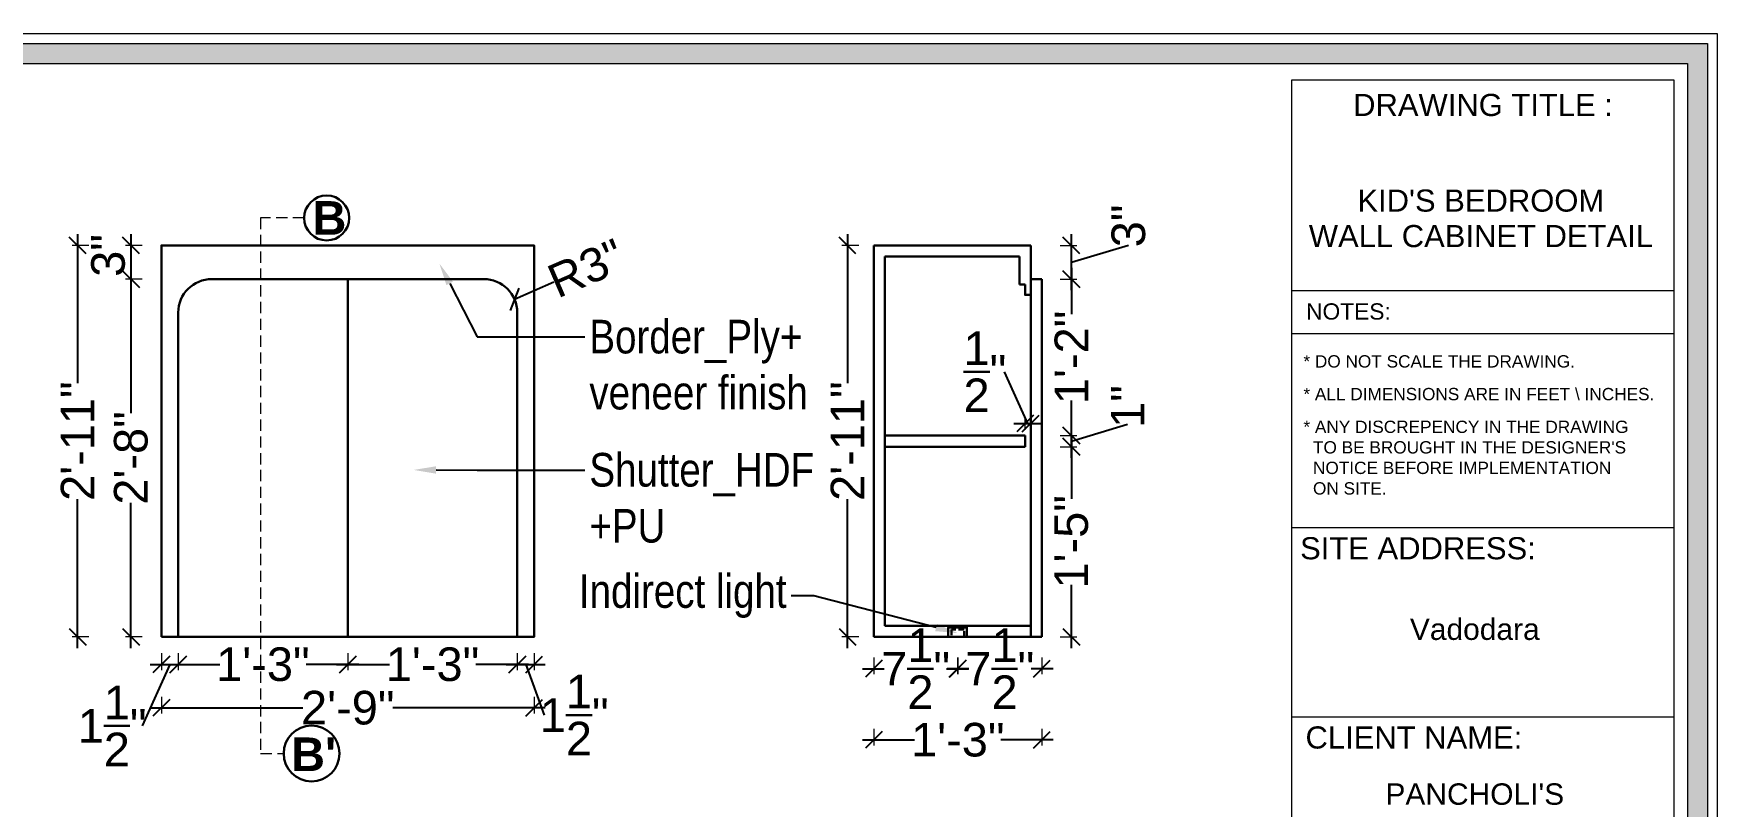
# Model space of a CAD drawing. Header units: millimetres. Extents: x 56222 to 3066687, y -650199 to -121287.
# Drawn here: x 135484.5 to 135634.7, y -182827.6 to -182758.6 of the extents above; entities that cross this region are included whole.
import ezdxf
from ezdxf import colors
from ezdxf.entities.mleader import LeaderData, LeaderLine
from ezdxf.enums import TextEntityAlignment as Align
from ezdxf.math import Vec2, Vec3

# ---------------------------------------------------------------- set-up
doc = ezdxf.new("R2010")
doc.units = ezdxf.units.MM
doc.header["$MEASUREMENT"] = 0
doc.header["$PDMODE"] = 35
doc.linetypes.add('00 . GROUND FLOOR$0$DASHED', pattern=[0.75, 0.5, -0.25])
doc.linetypes.add('DASHEDX2', pattern=[1.5, 1, -0.5])
doc.layers.get('Defpoints').update_dxf_attribs({"color": 220})
for name, color, linetype, lineweight in [('Dimension', 10, 'DASHEDX2', 20), ('FURNITURE', 32, 'Continuous', 9), ('FURNITURE-1', 252, 'Continuous', 13), ('GROUND FLOOR', 7, 'Continuous', 9), ('NAME PLATE', 7, 'Continuous', 25), ('Text', 7, 'Continuous', 15), ('wall', 7, 'Continuous', 30)]:
    doc.layers.add(name, color=color, linetype=linetype, lineweight=lineweight)
doc.styles.add('Arial', font='arial.ttf')
doc.styles.get("Standard").update_dxf_attribs({"font": 'arial.ttf', "height": 6})
doc.styles.add('style4', font='ARIALN.TTF')
doc.dimstyles.new('Archana', dxfattribs={"dimtxt": 3, "dimasz": 1.5, "dimexe": 0.5, "dimexo": 0.5, "dimgap": 0, "dimtad": 0, "dimzin": 0, "dimdsep": 46, "dimlunit": 4, "dimtxsty": 'Arial', "dimblk": 'OBLIQUE', "dimcen": 0, "dimdle": 1, "dimclrd": 1, "dimclre": 1, "dimclrt": 5, "dimadec": 0, "dimazin": 0, "dimtfac": 1, "dimtofl": 0, "dimtmove": 1, "dimatfit": 3, "dimfxl": 1, "dimfxlon": 1, "dimtolj": 1, "dimtzin": 0, "dimlwd": 25, "dimlwe": -1, "dimarcsym": 0})

# ---------------------------------------------------------------- blocks, each defined once
blk = doc.blocks.new('_Oblique')
at = {"layer": 'wall', "color": 0, "lineweight": -2}
blk.add_line((-0.5, -0.5), (0.5, 0.5), dxfattribs=at)
blk = doc.blocks.new('*D490')
at = {"layer": 'Defpoints', "color": 0, "lineweight": 30, "transparency": 16777216}
for p in [(135495.9, -182812.47), (135497.4, -182812.47), (135497.4, -182814.93)]:
    blk.add_point(p, dxfattribs=at)
at = {"layer": 'FURNITURE', "color": 1, "transparency": 16777216}
for p, q in [((135495.9, -182813.93), (135495.9, -182815.43)), ((135497.4, -182813.93), (135497.4, -182815.43))]:
    blk.add_line(p, q, dxfattribs=at)
at = {"layer": 'FURNITURE', "color": 1, "lineweight": 25, "transparency": 16777216}
for p, q in [((135496.65, -182814.93), (135494.19, -182820.42)), ((135494.9, -182814.93), (135498.4, -182814.93))]:
    blk.add_line(p, q, dxfattribs=at)
at = {"layer": 'FURNITURE', "color": 1, "lineweight": 25, "transparency": 16777216, "xscale": 1.5, "yscale": 1.5, "zscale": 1.5, "rotation": 180}
blk.add_blockref('_Oblique', (135495.9, -182814.93), dxfattribs=at)
at = {"layer": 'FURNITURE', "color": 1, "lineweight": 25, "transparency": 16777216, "xscale": 1.5, "yscale": 1.5, "zscale": 1.5}
blk.add_blockref('_Oblique', (135497.4, -182814.93), dxfattribs=at)
at = {"layer": 'FURNITURE', "color": 5, "lineweight": 30, "transparency": 16777216, "insert": (135491.51, -182820.42), "char_height": 3, "attachment_point": 5, "style": 'Arial'}
blk.add_mtext('\\A1;1{\\H1x;\\S1/2;}"', dxfattribs=at)
blk = doc.blocks.new('*D491')
at = {"layer": 'Defpoints', "color": 0, "lineweight": 30, "transparency": 16777216}
for p in [(135497.4, -182812.47), (135512.53, -182812.47), (135512.53, -182814.93)]:
    blk.add_point(p, dxfattribs=at)
at = {"layer": 'FURNITURE', "color": 1, "transparency": 16777216}
for p, q in [((135497.4, -182813.93), (135497.4, -182815.43)), ((135512.53, -182813.93), (135512.53, -182815.43))]:
    blk.add_line(p, q, dxfattribs=at)
at = {"layer": 'FURNITURE', "color": 1, "lineweight": 25, "transparency": 16777216}
for p, q in [((135496.4, -182814.93), (135501.12, -182814.93)), ((135513.53, -182814.93), (135508.81, -182814.93))]:
    blk.add_line(p, q, dxfattribs=at)
at = {"layer": 'FURNITURE', "color": 1, "lineweight": 25, "transparency": 16777216, "xscale": 1.5, "yscale": 1.5, "zscale": 1.5, "rotation": 180}
blk.add_blockref('_Oblique', (135497.4, -182814.93), dxfattribs=at)
at = {"layer": 'FURNITURE', "color": 1, "lineweight": 25, "transparency": 16777216, "xscale": 1.5, "yscale": 1.5, "zscale": 1.5}
blk.add_blockref('_Oblique', (135512.53, -182814.93), dxfattribs=at)
at = {"layer": 'FURNITURE', "color": 5, "lineweight": 30, "transparency": 16777216, "insert": (135504.96, -182814.93), "char_height": 3, "attachment_point": 5, "style": 'Arial'}
blk.add_mtext('\\A1;1\'-3"', dxfattribs=at)
blk = doc.blocks.new('*D492')
at = {"layer": 'Defpoints', "color": 0, "lineweight": 30, "transparency": 16777216}
for p in [(135512.53, -182812.47), (135527.65, -182812.47), (135527.65, -182814.93)]:
    blk.add_point(p, dxfattribs=at)
at = {"layer": 'FURNITURE', "color": 1, "transparency": 16777216}
for p, q in [((135512.53, -182813.93), (135512.53, -182815.43)), ((135527.65, -182813.93), (135527.65, -182815.43))]:
    blk.add_line(p, q, dxfattribs=at)
at = {"layer": 'FURNITURE', "color": 1, "lineweight": 25, "transparency": 16777216}
for p, q in [((135511.53, -182814.93), (135516.24, -182814.93)), ((135528.65, -182814.93), (135523.94, -182814.93))]:
    blk.add_line(p, q, dxfattribs=at)
at = {"layer": 'FURNITURE', "color": 1, "lineweight": 25, "transparency": 16777216, "xscale": 1.5, "yscale": 1.5, "zscale": 1.5, "rotation": 180}
blk.add_blockref('_Oblique', (135512.53, -182814.93), dxfattribs=at)
at = {"layer": 'FURNITURE', "color": 1, "lineweight": 25, "transparency": 16777216, "xscale": 1.5, "yscale": 1.5, "zscale": 1.5}
blk.add_blockref('_Oblique', (135527.65, -182814.93), dxfattribs=at)
at = {"layer": 'FURNITURE', "color": 5, "lineweight": 30, "transparency": 16777216, "insert": (135520.09, -182814.93), "char_height": 3, "attachment_point": 5, "style": 'Arial'}
blk.add_mtext('\\A1;1\'-3"', dxfattribs=at)
blk = doc.blocks.new('*D493')
at = {"layer": 'Defpoints', "color": 0, "lineweight": 30, "transparency": 16777216}
for p in [(135527.65, -182812.47), (135529.15, -182812.47), (135529.15, -182814.93)]:
    blk.add_point(p, dxfattribs=at)
at = {"layer": 'FURNITURE', "color": 1, "transparency": 16777216}
for p, q in [((135527.65, -182813.93), (135527.65, -182815.43)), ((135529.15, -182813.93), (135529.15, -182815.43))]:
    blk.add_line(p, q, dxfattribs=at)
at = {"layer": 'FURNITURE', "color": 1, "lineweight": 25, "transparency": 16777216}
for p, q in [((135526.65, -182814.93), (135530.15, -182814.93)), ((135528.4, -182814.93), (135530.06, -182819.45))]:
    blk.add_line(p, q, dxfattribs=at)
at = {"layer": 'FURNITURE', "color": 1, "lineweight": 25, "transparency": 16777216, "xscale": 1.5, "yscale": 1.5, "zscale": 1.5, "rotation": 180}
blk.add_blockref('_Oblique', (135527.65, -182814.93), dxfattribs=at)
at = {"layer": 'FURNITURE', "color": 1, "lineweight": 25, "transparency": 16777216, "xscale": 1.5, "yscale": 1.5, "zscale": 1.5}
blk.add_blockref('_Oblique', (135529.15, -182814.93), dxfattribs=at)
at = {"layer": 'FURNITURE', "color": 5, "lineweight": 30, "transparency": 16777216, "insert": (135532.73, -182819.45), "char_height": 3, "attachment_point": 5, "style": 'Arial'}
blk.add_mtext('\\A1;1{\\H1x;\\S1/2;}"', dxfattribs=at)
blk = doc.blocks.new('*D494')
at = {"layer": 'Defpoints', "color": 0, "lineweight": 30, "transparency": 16777216}
for p in [(135495.9, -182812.47), (135529.15, -182812.47), (135529.15, -182818.81)]:
    blk.add_point(p, dxfattribs=at)
at = {"layer": 'FURNITURE', "color": 1, "transparency": 16777216}
for p, q in [((135495.9, -182817.81), (135495.9, -182819.31)), ((135529.15, -182817.81), (135529.15, -182819.31))]:
    blk.add_line(p, q, dxfattribs=at)
at = {"layer": 'FURNITURE', "color": 1, "lineweight": 25, "transparency": 16777216}
for p, q in [((135494.9, -182818.81), (135508.51, -182818.81)), ((135530.15, -182818.81), (135516.54, -182818.81))]:
    blk.add_line(p, q, dxfattribs=at)
at = {"layer": 'FURNITURE', "color": 1, "lineweight": 25, "transparency": 16777216, "xscale": 1.5, "yscale": 1.5, "zscale": 1.5, "rotation": 180}
blk.add_blockref('_Oblique', (135495.9, -182818.81), dxfattribs=at)
at = {"layer": 'FURNITURE', "color": 1, "lineweight": 25, "transparency": 16777216, "xscale": 1.5, "yscale": 1.5, "zscale": 1.5}
blk.add_blockref('_Oblique', (135529.15, -182818.81), dxfattribs=at)
at = {"layer": 'FURNITURE', "color": 5, "lineweight": 30, "transparency": 16777216, "insert": (135512.53, -182818.81), "char_height": 3, "attachment_point": 5, "style": 'Arial'}
blk.add_mtext('\\A1;2\'-9"', dxfattribs=at)
blk = doc.blocks.new('*D495')
at = {"layer": 'Defpoints', "color": 0, "lineweight": 30, "transparency": 16777216}
for p in [(135495.9, -182777.52), (135493.19, -182780.52), (135506.15, -182780.52)]:
    blk.add_point(p, dxfattribs=at)
at = {"layer": 'FURNITURE', "color": 1, "lineweight": 25, "transparency": 16777216}
blk.add_line((135493.19, -182776.52), (135493.19, -182781.52), dxfattribs=at)
at = {"layer": 'FURNITURE', "color": 1, "transparency": 16777216}
for p, q in [((135494.19, -182777.52), (135492.69, -182777.52)), ((135494.19, -182780.52), (135492.69, -182780.52))]:
    blk.add_line(p, q, dxfattribs=at)
at = {"layer": 'FURNITURE', "color": 1, "lineweight": 25, "transparency": 16777216, "xscale": 1.5, "yscale": 1.5, "zscale": 1.5}
for p, rotation in [((135493.19, -182777.52), 90), ((135493.19, -182780.52), 270)]:
    blk.add_blockref('_Oblique', p, dxfattribs=dict(at, rotation=rotation))
at = {"layer": 'FURNITURE', "color": 5, "lineweight": 30, "transparency": 16777216, "insert": (135491.16, -182778.41), "char_height": 3, "attachment_point": 5, "rotation": 90, "style": 'Arial'}
blk.add_mtext('\\A1;3"', dxfattribs=at)
blk = doc.blocks.new('*D496')
at = {"layer": 'Defpoints', "color": 0, "lineweight": 30, "transparency": 16777216}
for p in [(135500.4, -182780.52), (135493.19, -182812.47), (135500.4, -182812.47)]:
    blk.add_point(p, dxfattribs=at)
at = {"layer": 'FURNITURE', "color": 1, "lineweight": 25, "transparency": 16777216}
for p, q in [((135493.19, -182779.52), (135493.19, -182792.48)), ((135493.19, -182813.47), (135493.19, -182800.51))]:
    blk.add_line(p, q, dxfattribs=at)
at = {"layer": 'FURNITURE', "color": 1, "transparency": 16777216}
for p, q in [((135494.19, -182780.52), (135492.69, -182780.52)), ((135494.19, -182812.47), (135492.69, -182812.47))]:
    blk.add_line(p, q, dxfattribs=at)
at = {"layer": 'FURNITURE', "color": 1, "lineweight": 25, "transparency": 16777216, "xscale": 1.5, "yscale": 1.5, "zscale": 1.5}
for p, rotation in [((135493.19, -182780.52), 90), ((135493.19, -182812.47), 270)]:
    blk.add_blockref('_Oblique', p, dxfattribs=dict(at, rotation=rotation))
at = {"layer": 'FURNITURE', "color": 5, "lineweight": 30, "transparency": 16777216, "insert": (135493.19, -182796.49), "char_height": 3, "attachment_point": 5, "rotation": 90, "style": 'Arial'}
blk.add_mtext('\\A1;2\'-8"', dxfattribs=at)
blk = doc.blocks.new('*D497')
at = {"layer": 'Defpoints', "color": 0, "lineweight": 30, "transparency": 16777216}
for p in [(135527.4, -182782.33), (135524.65, -182783.52)]:
    blk.add_point(p, dxfattribs=at)
at = {"layer": 'FURNITURE', "color": 1, "lineweight": 25, "transparency": 16777216}
blk.add_line((135530.9, -182780.81), (135527.4, -182782.33), dxfattribs=at)
at = {"layer": 'FURNITURE', "color": 1, "lineweight": 25, "transparency": 16777216, "xscale": 1.5, "yscale": 1.5, "zscale": 1.5, "rotation": 203.4201992713956}
blk.add_blockref('_Oblique', (135527.4, -182782.33), dxfattribs=at)
at = {"layer": 'FURNITURE', "color": 5, "lineweight": 30, "transparency": 16777216, "insert": (135533.8, -182779.56), "char_height": 3, "attachment_point": 5, "rotation": 23.4202, "style": 'Arial'}
blk.add_mtext('\\A1;R3"', dxfattribs=at)
blk = doc.blocks.new('*D498')
at = {"layer": 'Defpoints', "color": 0, "lineweight": 30, "transparency": 16777216}
for p in [(135572.45, -182795.49), (135572.45, -182812.47), (135577.08, -182812.47)]:
    blk.add_point(p, dxfattribs=at)
at = {"layer": 'FURNITURE', "color": 1, "lineweight": 25, "transparency": 16777216}
for p, q in [((135577.08, -182794.49), (135577.08, -182800.13)), ((135577.08, -182813.47), (135577.08, -182807.83))]:
    blk.add_line(p, q, dxfattribs=at)
at = {"layer": 'FURNITURE', "color": 1, "transparency": 16777216}
for p, q in [((135576.08, -182795.49), (135577.58, -182795.49)), ((135576.08, -182812.47), (135577.58, -182812.47))]:
    blk.add_line(p, q, dxfattribs=at)
at = {"layer": 'FURNITURE', "color": 1, "lineweight": 25, "transparency": 16777216, "xscale": 1.5, "yscale": 1.5, "zscale": 1.5}
for p, rotation in [((135577.08, -182795.49), 90), ((135577.08, -182812.47), 270)]:
    blk.add_blockref('_Oblique', p, dxfattribs=dict(at, rotation=rotation))
at = {"layer": 'FURNITURE', "color": 5, "lineweight": 30, "transparency": 16777216, "insert": (135577.08, -182803.98), "char_height": 3, "attachment_point": 5, "rotation": 90, "style": 'Arial'}
blk.add_mtext('\\A1;1\'-5"', dxfattribs=at)
blk = doc.blocks.new('*D499')
at = {"layer": 'Defpoints', "color": 0, "lineweight": 30, "transparency": 16777216}
for p in [(135571.84, -182794.49), (135577.08, -182794.49), (135571.84, -182795.49)]:
    blk.add_point(p, dxfattribs=at)
at = {"layer": 'FURNITURE', "color": 1, "lineweight": 25, "transparency": 16777216}
for p, q in [((135577.08, -182796.49), (135577.08, -182793.49)), ((135577.08, -182794.99), (135582.1, -182793.49))]:
    blk.add_line(p, q, dxfattribs=at)
at = {"layer": 'FURNITURE', "color": 1, "transparency": 16777216}
for p, q in [((135576.08, -182794.49), (135577.58, -182794.49)), ((135576.08, -182795.49), (135577.58, -182795.49))]:
    blk.add_line(p, q, dxfattribs=at)
at = {"layer": 'FURNITURE', "color": 1, "lineweight": 25, "transparency": 16777216, "xscale": 1.5, "yscale": 1.5, "zscale": 1.5}
for p, rotation in [((135577.08, -182794.49), 90), ((135577.08, -182795.49), 270)]:
    blk.add_blockref('_Oblique', p, dxfattribs=dict(at, rotation=rotation))
at = {"layer": 'FURNITURE', "color": 5, "lineweight": 30, "transparency": 16777216, "insert": (135582.1, -182791.9), "char_height": 3, "attachment_point": 5, "rotation": 90, "style": 'Arial'}
blk.add_mtext('\\A1;1"', dxfattribs=at)
blk = doc.blocks.new('*D500')
at = {"layer": 'Defpoints', "color": 0, "lineweight": 30, "transparency": 16777216}
for p in [(135573.45, -182780.52), (135577.08, -182780.52), (135571.84, -182794.49)]:
    blk.add_point(p, dxfattribs=at)
at = {"layer": 'FURNITURE', "color": 1, "lineweight": 25, "transparency": 16777216}
for p, q in [((135577.08, -182779.52), (135577.08, -182783.66)), ((135577.08, -182795.49), (135577.08, -182791.35))]:
    blk.add_line(p, q, dxfattribs=at)
at = {"layer": 'FURNITURE', "color": 1, "transparency": 16777216}
for p, q in [((135576.08, -182780.52), (135577.58, -182780.52)), ((135576.08, -182794.49), (135577.58, -182794.49))]:
    blk.add_line(p, q, dxfattribs=at)
at = {"layer": 'FURNITURE', "color": 1, "lineweight": 25, "transparency": 16777216, "xscale": 1.5, "yscale": 1.5, "zscale": 1.5}
for p, rotation in [((135577.08, -182780.52), 90), ((135577.08, -182794.49), 270)]:
    blk.add_blockref('_Oblique', p, dxfattribs=dict(at, rotation=rotation))
at = {"layer": 'FURNITURE', "color": 5, "lineweight": 30, "transparency": 16777216, "insert": (135577.08, -182787.51), "char_height": 3, "attachment_point": 5, "rotation": 90, "style": 'Arial'}
blk.add_mtext('\\A1;1\'-2"', dxfattribs=at)
blk = doc.blocks.new('*D501')
at = {"layer": 'Defpoints', "color": 0, "lineweight": 30, "transparency": 16777216}
for p in [(135573.45, -182777.52), (135577.08, -182777.52), (135573.45, -182780.52)]:
    blk.add_point(p, dxfattribs=at)
at = {"layer": 'FURNITURE', "color": 1, "lineweight": 25, "transparency": 16777216}
for p, q in [((135577.08, -182781.52), (135577.08, -182776.52)), ((135577.08, -182779.02), (135582.18, -182777.49))]:
    blk.add_line(p, q, dxfattribs=at)
at = {"layer": 'FURNITURE', "color": 1, "transparency": 16777216}
for p, q in [((135576.08, -182777.52), (135577.58, -182777.52)), ((135576.08, -182780.52), (135577.58, -182780.52))]:
    blk.add_line(p, q, dxfattribs=at)
at = {"layer": 'FURNITURE', "color": 1, "lineweight": 25, "transparency": 16777216, "xscale": 1.5, "yscale": 1.5, "zscale": 1.5}
for p, rotation in [((135577.08, -182777.52), 90), ((135577.08, -182780.52), 270)]:
    blk.add_blockref('_Oblique', p, dxfattribs=dict(at, rotation=rotation))
at = {"layer": 'FURNITURE', "color": 5, "lineweight": 30, "transparency": 16777216, "insert": (135582.18, -182775.77), "char_height": 3, "attachment_point": 5, "rotation": 90, "style": 'Arial'}
blk.add_mtext('\\A1;3"', dxfattribs=at)
blk = doc.blocks.new('*D502')
at = {"layer": 'Defpoints', "color": 0, "lineweight": 30, "transparency": 16777216}
for p in [(135559.45, -182777.52), (135557.11, -182812.47), (135559.45, -182812.47)]:
    blk.add_point(p, dxfattribs=at)
at = {"layer": 'FURNITURE', "color": 1, "lineweight": 25, "transparency": 16777216}
for p, q in [((135557.11, -182776.52), (135557.11, -182789.81)), ((135557.11, -182813.47), (135557.11, -182800.17))]:
    blk.add_line(p, q, dxfattribs=at)
at = {"layer": 'FURNITURE', "color": 1, "transparency": 16777216}
for p, q in [((135558.11, -182777.52), (135556.61, -182777.52)), ((135558.11, -182812.47), (135556.61, -182812.47))]:
    blk.add_line(p, q, dxfattribs=at)
at = {"layer": 'FURNITURE', "color": 1, "lineweight": 25, "transparency": 16777216, "xscale": 1.5, "yscale": 1.5, "zscale": 1.5}
for p, rotation in [((135557.11, -182777.52), 90), ((135557.11, -182812.47), 270)]:
    blk.add_blockref('_Oblique', p, dxfattribs=dict(at, rotation=rotation))
at = {"layer": 'FURNITURE', "color": 5, "lineweight": 30, "transparency": 16777216, "insert": (135557.11, -182794.99), "char_height": 3, "attachment_point": 5, "rotation": 90, "style": 'Arial'}
blk.add_mtext('\\A1;2\'-11"', dxfattribs=at)
blk = doc.blocks.new('*D503')
at = {"layer": 'Defpoints', "color": 0, "lineweight": 30, "transparency": 16777216}
for p in [(135559.45, -182812.16), (135574.45, -182812.16), (135574.45, -182821.67)]:
    blk.add_point(p, dxfattribs=at)
at = {"layer": 'FURNITURE', "color": 1, "transparency": 16777216}
for p, q in [((135559.45, -182820.67), (135559.45, -182822.17)), ((135574.45, -182820.67), (135574.45, -182822.17))]:
    blk.add_line(p, q, dxfattribs=at)
at = {"layer": 'FURNITURE', "color": 1, "lineweight": 25, "transparency": 16777216}
for p, q in [((135558.45, -182821.67), (135563.1, -182821.67)), ((135575.45, -182821.67), (135570.8, -182821.67))]:
    blk.add_line(p, q, dxfattribs=at)
at = {"layer": 'FURNITURE', "color": 1, "lineweight": 25, "transparency": 16777216, "xscale": 1.5, "yscale": 1.5, "zscale": 1.5, "rotation": 180}
blk.add_blockref('_Oblique', (135559.45, -182821.67), dxfattribs=at)
at = {"layer": 'FURNITURE', "color": 1, "lineweight": 25, "transparency": 16777216, "xscale": 1.5, "yscale": 1.5, "zscale": 1.5}
blk.add_blockref('_Oblique', (135574.45, -182821.67), dxfattribs=at)
at = {"layer": 'FURNITURE', "color": 5, "lineweight": 30, "transparency": 16777216, "insert": (135566.95, -182821.67), "char_height": 3, "attachment_point": 5, "style": 'Arial'}
blk.add_mtext('\\A1;1\'-3"', dxfattribs=at)
blk = doc.blocks.new('*D512')
at = {"layer": 'Defpoints', "color": 0, "lineweight": 30, "transparency": 16777216}
for p in [(135495.9, -182777.52), (135488.43, -182812.47), (135495.9, -182812.47)]:
    blk.add_point(p, dxfattribs=at)
at = {"layer": 'FURNITURE', "color": 1, "lineweight": 25, "transparency": 16777216}
for p, q in [((135488.43, -182776.52), (135488.43, -182789.81)), ((135488.43, -182813.47), (135488.43, -182800.17))]:
    blk.add_line(p, q, dxfattribs=at)
at = {"layer": 'FURNITURE', "color": 1, "transparency": 16777216}
for p, q in [((135489.43, -182777.52), (135487.93, -182777.52)), ((135489.43, -182812.47), (135487.93, -182812.47))]:
    blk.add_line(p, q, dxfattribs=at)
at = {"layer": 'FURNITURE', "color": 1, "lineweight": 25, "transparency": 16777216, "xscale": 1.5, "yscale": 1.5, "zscale": 1.5}
for p, rotation in [((135488.43, -182777.52), 90), ((135488.43, -182812.47), 270)]:
    blk.add_blockref('_Oblique', p, dxfattribs=dict(at, rotation=rotation))
at = {"layer": 'FURNITURE', "color": 5, "lineweight": 30, "transparency": 16777216, "insert": (135488.43, -182794.99), "char_height": 3, "attachment_point": 5, "rotation": 90, "style": 'Arial'}
blk.add_mtext('\\A1;2\'-11"', dxfattribs=at)
blk = doc.blocks.new('*D518')
at = {"layer": 'Defpoints', "color": 0, "lineweight": 30, "transparency": 16777216}
for p in [(135573.45, -182793.42), (135572.95, -182794.49), (135573.45, -182794.49)]:
    blk.add_point(p, dxfattribs=at)
at = {"layer": 'FURNITURE', "color": 1, "lineweight": 25, "transparency": 16777216}
for p, q in [((135573.2, -182793.42), (135571.11, -182788.8)), ((135571.95, -182793.42), (135574.45, -182793.42))]:
    blk.add_line(p, q, dxfattribs=at)
at = {"layer": 'FURNITURE', "color": 1, "transparency": 16777216}
for p, q in [((135572.95, -182793.99), (135572.95, -182792.92)), ((135573.45, -182793.99), (135573.45, -182792.92))]:
    blk.add_line(p, q, dxfattribs=at)
at = {"layer": 'FURNITURE', "color": 1, "lineweight": 25, "transparency": 16777216, "xscale": 1.5, "yscale": 1.5, "zscale": 1.5, "rotation": 180}
blk.add_blockref('_Oblique', (135572.95, -182793.42), dxfattribs=at)
at = {"layer": 'FURNITURE', "color": 1, "lineweight": 25, "transparency": 16777216, "xscale": 1.5, "yscale": 1.5, "zscale": 1.5}
blk.add_blockref('_Oblique', (135573.45, -182793.42), dxfattribs=at)
at = {"layer": 'FURNITURE', "color": 5, "lineweight": 30, "transparency": 16777216, "insert": (135569.37, -182788.8), "char_height": 3, "attachment_point": 5, "style": 'Arial'}
blk.add_mtext('\\A1;{\\H1x;\\S1/2;}"', dxfattribs=at)
blk = doc.blocks.new('*D865')
at = {"layer": 'Defpoints', "color": 0, "lineweight": 30, "transparency": 16777216}
for p in [(135559.45, -182812.47), (135566.93, -182812.47), (135566.93, -182815.31)]:
    blk.add_point(p, dxfattribs=at)
at = {"layer": 'GROUND FLOOR', "color": 1, "transparency": 16777216}
for p, q in [((135559.45, -182814.31), (135559.45, -182815.81)), ((135566.93, -182814.31), (135566.93, -182815.81))]:
    blk.add_line(p, q, dxfattribs=at)
at = {"layer": 'GROUND FLOOR', "color": 1, "lineweight": 25, "transparency": 16777216}
for p, q in [((135558.45, -182815.31), (135560.38, -182815.31)), ((135567.93, -182815.31), (135565.99, -182815.31))]:
    blk.add_line(p, q, dxfattribs=at)
at = {"layer": 'GROUND FLOOR', "color": 1, "lineweight": 25, "transparency": 16777216, "xscale": 1.5, "yscale": 1.5, "zscale": 1.5, "rotation": 180}
blk.add_blockref('_Oblique', (135559.45, -182815.31), dxfattribs=at)
at = {"layer": 'GROUND FLOOR', "color": 1, "lineweight": 25, "transparency": 16777216, "xscale": 1.5, "yscale": 1.5, "zscale": 1.5}
blk.add_blockref('_Oblique', (135566.93, -182815.31), dxfattribs=at)
at = {"layer": 'GROUND FLOOR', "color": 5, "lineweight": 30, "transparency": 16777216, "insert": (135563.19, -182815.31), "char_height": 3, "attachment_point": 5, "style": 'Arial'}
blk.add_mtext('\\A1;7{\\H1x;\\S1/2;}"', dxfattribs=at)
blk = doc.blocks.new('*D866')
at = {"layer": 'Defpoints', "color": 0, "lineweight": 30, "transparency": 16777216}
for p in [(135566.95, -182812.47), (135574.45, -182812.47), (135574.45, -182815.31)]:
    blk.add_point(p, dxfattribs=at)
at = {"layer": 'GROUND FLOOR', "color": 1, "transparency": 16777216}
for p, q in [((135566.95, -182814.31), (135566.95, -182815.81)), ((135574.45, -182814.31), (135574.45, -182815.81))]:
    blk.add_line(p, q, dxfattribs=at)
at = {"layer": 'GROUND FLOOR', "color": 1, "lineweight": 25, "transparency": 16777216}
for p, q in [((135565.95, -182815.31), (135567.89, -182815.31)), ((135575.45, -182815.31), (135573.5, -182815.31))]:
    blk.add_line(p, q, dxfattribs=at)
at = {"layer": 'GROUND FLOOR', "color": 1, "lineweight": 25, "transparency": 16777216, "xscale": 1.5, "yscale": 1.5, "zscale": 1.5, "rotation": 180}
blk.add_blockref('_Oblique', (135566.95, -182815.31), dxfattribs=at)
at = {"layer": 'GROUND FLOOR', "color": 1, "lineweight": 25, "transparency": 16777216, "xscale": 1.5, "yscale": 1.5, "zscale": 1.5}
blk.add_blockref('_Oblique', (135574.45, -182815.31), dxfattribs=at)
at = {"layer": 'GROUND FLOOR', "color": 5, "lineweight": 30, "transparency": 16777216, "insert": (135570.7, -182815.31), "char_height": 3, "attachment_point": 5, "style": 'Arial'}
blk.add_mtext('\\A1;7{\\H1x;\\S1/2;}"', dxfattribs=at)

msp = doc.modelspace()

# ---------------------------------------------------------------- hatches: boundary and pattern name
at = {"layer": 'Dimension', "linetype": 'Continuous', "true_color": 0xd39e00}
h = msp.add_hatch(color=42, dxfattribs=at)
h.paths.add_polyline_path([(135380.125, -182759.496), (135380.125, -182938.06), (135633.813, -182938.06), (135633.813, -182759.496)])
h.paths.add_polyline_path([(135381.906, -182761.276), (135632.033, -182761.276), (135632.033, -182936.28), (135381.906, -182936.28)], flags=16)

# ---------------------------------------------------------------- linework, layer by layer
at = {"layer": 'Dimension', "color": 42, "linetype": 'Continuous', "true_color": 0xd39e00}
for p, q in [((135630.827, -182781.577), (135596.739, -182781.577)), ((135630.827, -182785.417), (135596.739, -182785.417)), ((135630.827, -182802.742), (135596.739, -182802.742)), ((135630.827, -182819.639), (135596.739, -182819.639))]:
    msp.add_line(p, q, dxfattribs=at)
for points in [[(135379.235, -182758.605), (135634.703, -182758.605), (135634.703, -182938.95), (135379.235, -182938.95)], [(135380.125, -182759.496), (135633.813, -182759.496), (135633.813, -182938.06), (135380.125, -182938.06)], [(135381.906, -182761.276), (135632.033, -182761.276), (135632.033, -182936.28), (135381.906, -182936.28)]]:
    msp.add_lwpolyline(points, close=True, dxfattribs=at)
at = {"layer": 'Dimension', "color": 42, "linetype": 'ByBlock', "true_color": 0xd39e00}
msp.add_lwpolyline([(135596.739, -182934.814), (135596.739, -182762.741), (135630.827, -182762.741), (135630.827, -182934.814)], close=True, dxfattribs=at)
at = {"layer": 'FURNITURE', "lineweight": 30}
for p, q in [((135559.449, -182777.518), (135573.449, -182777.518)), ((135559.449, -182812.469), (135559.449, -182777.518)), ((135560.449, -182778.518), (135572.449, -182778.518)), ((135560.449, -182811.469), (135560.449, -182778.518)), ((135572.449, -182778.518), (135572.449, -182781.018)), ((135573.449, -182777.518), (135573.449, -182780.518)), ((135500.402, -182780.518), (135524.652, -182780.518)), ((135512.527, -182812.469), (135512.527, -182780.518)), ((135572.949, -182781.018), (135572.449, -182781.018)), ((135573.449, -182780.518), (135573.449, -182812.469)), ((135573.449, -182780.518), (135574.449, -182780.518)), ((135574.449, -182780.518), (135574.449, -182812.469)), ((135497.402, -182812.469), (135497.402, -182783.518)), ((135527.652, -182812.469), (135527.652, -182783.518)), ((135560.449, -182794.493), (135572.949, -182794.493)), ((135572.949, -182795.493), (135572.949, -182794.493)), ((135560.449, -182795.493), (135572.949, -182795.493)), ((135573.449, -182811.469), (135560.449, -182811.469)), ((135574.449, -182812.469), (135559.449, -182812.469))]:
    msp.add_line(p, q, dxfattribs=at)
for points in [[(135495.902, -182812.469), (135495.902, -182777.518), (135529.152, -182777.518), (135529.152, -182812.469)], [(135566.098, -182812.469), (135567.755, -182812.469), (135567.755, -182811.629), (135566.098, -182811.629)]]:
    msp.add_lwpolyline(points, close=True, dxfattribs=at)
msp.add_lwpolyline([(135573.449, -182780.518), (135573.449, -182781.929), (135572.949, -182781.929), (135572.949, -182781.018)], dxfattribs=at)
for centre, start, end in [((135500.402, -182783.518), 90, 180), ((135524.652, -182783.518), 0, 90)]:
    msp.add_arc(centre, 3, start, end, dxfattribs=at)
at = {"layer": 'FURNITURE-1', "color": 251, "linetype": 'DASHEDX2', "true_color": 0x636466, "elevation": 1.491}
msp.add_lwpolyline([(135508.64, -182775.064), (135504.751, -182775.064), (135504.751, -182822.884), (135506.813, -182822.884)], dxfattribs=at)
at = {"layer": 'FURNITURE-1', "color": 1, "linetype": 'ByBlock', "lineweight": 30}
for centre, radius in [((135510.646, -182775.064, 1.491), 2.006), ((135509.303, -182822.884, 1.491), 2.491)]:
    msp.add_circle(centre, radius, dxfattribs=at)
at = {"layer": 'GROUND FLOOR', "color": 3, "linetype": '00 . GROUND FLOOR$0$DASHED', "lineweight": 30}
msp.add_lwpolyline([(135566.375, -182812.469), (135567.523, -182812.469), (135567.523, -182811.81), (135566.375, -182811.81)], close=True, dxfattribs=at)

# ---------------------------------------------------------------- texts
at = {"layer": 'NAME PLATE', "style": 'Arial'}
for s, height, p in [('DRAWING TITLE : ', 1.9776, (135614.187, -182765.961)), ("KID'S BEDROOM", 1.9776, (135613.604, -182774.5)), ('WALL CABINET DETAIL', 1.9776, (135613.613, -182777.669)), ('NOTES:', 1.4531, (135601.796, -182784.139)), ('SITE ADDRESS:', 1.9776, (135607.997, -182805.544)), ('Vadodara', 1.9117, (135613.068, -182812.741)), ('CLIENT NAME:', 1.9776, (135607.636, -182822.44)), ("PANCHOLI'S", 1.9117, (135613.068, -182827.461))]:
    msp.add_text(s, height=height, dxfattribs=at).set_placement(p, align=Align.CENTER)
at = {"layer": 'NAME PLATE', "char_height": 1.09899, "width": 42.45953, "attachment_point": 1, "style": 'Arial'}
for s, insert in [('* DO NOT SCALE THE DRAWING.', (135597.78, -182787.319)), ('* ALL DIMENSIONS ARE IN FEET \\\\ INCHES.', (135597.78, -182790.241)), ("* ANY DISCREPENCY IN THE DRAWING \\P  TO BE BROUGHT IN THE DESIGNER'S\\P  NOTICE BEFORE IMPLEMENTATION \\P  ON SITE.", (135597.78, -182793.164))]:
    msp.add_mtext(s, dxfattribs=dict(at, insert=insert))
at = {"layer": 'Text', "char_height": 3, "attachment_point": 5}
for s, insert in [('\\A1;{\\fArial|b1|i0|c0|p34;\\C1;B}', (135510.894, -182775.06, -0.794)), ("\\A1;{\\fArial|b1|i0|c0|p34;\\C1;B'}", (135509.484, -182822.952, -0.794))]:
    msp.add_mtext(s, dxfattribs=dict(at, insert=insert))

# ---------------------------------------------------------------- dimensions: what is measured, and where the dimension line sits
at = {"layer": 'FURNITURE', "lineweight": 30}
for base, p1, p2, picture, middle in [((135577.083, -182777.518), (135573.449, -182780.518), (135573.449, -182777.518), '*D501', (135582.181, -182777.489)), ((135488.428, -182812.469), (135495.902, -182777.518), (135495.902, -182812.469), '*D512', (135488.428, -182794.993)), ((135493.189, -182780.518), (135495.902, -182777.518), (135506.152, -182780.518), '*D495', (135491.156, -182778.408)), ((135557.109, -182812.469), (135559.449, -182777.518), (135559.449, -182812.469), '*D502', (135557.109, -182794.993)), ((135493.189, -182812.469), (135500.402, -182780.518), (135500.402, -182812.469), '*D496', (135493.189, -182796.493)), ((135577.083, -182780.5181), (135571.8381, -182794.4934), (135573.449, -182780.5181), '*D500', (135577.083, -182787.5058)), ((135577.083, -182794.493), (135571.838, -182795.493), (135571.838, -182794.493), '*D499', (135582.101, -182793.488)), ((135577.083, -182812.469), (135572.449, -182795.493), (135572.449, -182812.469), '*D498', (135577.083, -182803.981))]:
    dim = msp.add_linear_dim(base=base, p1=p1, p2=p2, angle=90, dimstyle='Archana', dxfattribs=at)
    dim.commit()
    dim.dimension.update_dxf_attribs({"geometry": picture, "text_midpoint": middle})
dim = msp.add_radius_dim(center=(135524.652, -182783.518), mpoint=(135527.405, -182782.326), dimstyle='Archana', dxfattribs=at)
dim.commit()
dim.dimension.update_dxf_attribs({"geometry": '*D497', "text_midpoint": (135533.795, -182779.558), "dimtype": 164})
for base, p1, p2, picture, middle in [((135573.449, -182793.418), (135572.949, -182794.493), (135573.449, -182794.493), '*D518', (135571.113, -182788.797)), ((135497.402, -182814.932), (135495.902, -182812.469), (135497.402, -182812.469), '*D490', (135494.188, -182820.425)), ((135529.152, -182814.932), (135527.652, -182812.469), (135529.152, -182812.469), '*D493', (135530.058, -182819.451))]:
    dim = msp.add_linear_dim(base=base, p1=p1, p2=p2, dimstyle='Archana', dxfattribs=at)
    dim.commit()
    dim.dimension.update_dxf_attribs({"geometry": picture, "text_midpoint": middle, "dimtype": 160})
dim = msp.add_linear_dim(base=(135529.152, -182818.808), p1=(135495.902, -182812.469), p2=(135529.152, -182812.469), dimstyle='Archana', override={"dimdec": 0}, dxfattribs=at)
dim.commit()
dim.dimension.update_dxf_attribs({"geometry": '*D494', "text_midpoint": (135512.527, -182818.808)})
for base, p1, p2, picture, middle in [((135512.527000065, -182814.932287534), (135497.40200007, -182812.468611455), (135512.527000065, -182812.468611455), '*D491', (135504.964500067, -182814.932287534)), ((135527.65200006, -182814.932287534), (135512.527000065, -182812.468611455), (135527.65200006, -182812.468611455), '*D492', (135520.089500062, -182814.932287534)), ((135574.449, -182821.669), (135559.449, -182812.16), (135574.449, -182812.16), '*D503', (135566.949, -182821.669))]:
    dim = msp.add_linear_dim(base=base, p1=p1, p2=p2, dimstyle='Archana', dxfattribs=at)
    dim.commit()
    dim.dimension.update_dxf_attribs({"geometry": picture, "text_midpoint": middle})
at = {"layer": 'GROUND FLOOR', "lineweight": 30}
for base, p1, p2, picture, middle in [((135566.926, -182815.311), (135559.449, -182812.469), (135566.926, -182812.469), '*D865', (135563.188, -182815.311)), ((135574.449, -182815.311), (135566.949, -182812.469), (135574.449, -182812.469), '*D866', (135570.699, -182815.311))]:
    dim = msp.add_linear_dim(base=base, p1=p1, p2=p2, dimstyle='Archana', dxfattribs=at)
    dim.commit()
    dim.dimension.update_dxf_attribs({"geometry": picture, "text_midpoint": middle})

# ---------------------------------------------------------------- leaders
at = {"layer": 'Text', "color": 1, "lineweight": 0, "ltscale": 20}
ml = msp.add_multileader_mtext('Standard', dxfattribs=at)
ml.set_content('Border_Ply+\\Pveneer finish', color=1, style='style4')
ml.set_leader_properties()
ml.build(insert=Vec2(0, 0))
ml.multileader.update_dxf_attribs({"dogleg_length": 2.025, "arrow_head_size": 2})
ctx = ml.context
ctx.base_point, ctx.char_height, ctx.arrow_head_size, ctx.landing_gap_size, ctx.plane_origin = Vec3(135533.682, -182785.683), 3, 2, 0.4, Vec3(135467.118, -182781.571)
notes = []
notes.append((ctx, [(0, (1, 1, 0), (135524.087, -182785.683), (1, 0), 9.595, [(0, [(135520.704, -182779.128)], 0, [])])]))
ctx.mtext.insert = Vec3(135534.082, -182784.159)
ml = msp.add_multileader_mtext('Standard', dxfattribs=at)
ml.set_content('Shutter_HDF\\P+PU', color=1, style='style4')
ml.set_leader_properties()
ml.build(insert=Vec2(0, 0))
ml.multileader.update_dxf_attribs({"dogleg_length": 2.025, "arrow_head_size": 2})
ctx = ml.context
ctx.base_point, ctx.char_height, ctx.arrow_head_size, ctx.landing_gap_size, ctx.plane_origin = Vec3(135533.682, -182797.573), 3, 2, 0.4, Vec3(135467.118, -182793.461)
notes.append((ctx, [(0, (1, 1, 0), (135524.087, -182797.573), (1, 0), 9.595, [(0, [(135518.401, -182797.563)], 0, [])])]))
ctx.mtext.insert = Vec3(135534.082, -182796.048)
ml = msp.add_multileader_mtext('Standard', dxfattribs=at)
ml.set_content('Indirect light', color=1, style='style4')
ml.set_leader_properties()
ml.build(insert=Vec2(0, 0))
ml.multileader.update_dxf_attribs({"dogleg_length": 2.025, "arrow_head_size": 2})
ctx = ml.context
ctx.base_point, ctx.char_height, ctx.arrow_head_size, ctx.landing_gap_size, ctx.plane_origin = Vec3(135533.092, -182808.817), 3, 2, 0.4, Vec3(135616.204, -182800.881)
ctx.text_align_type = 2
notes.append((ctx, [(0, (1, 1, 0), (135554.1, -182808.817), (-1, 0), 2.025, [(0, [(135566.949, -182812.139)], 0, [])])]))
ctx.mtext.insert, ctx.mtext.alignment = Vec3(135551.676, -182806.876), 3
for ctx, leaders in notes:
    for number, flags, end, landing, length, lines in leaders:
        leader = LeaderData()
        leader.index, (leader.has_last_leader_line, leader.has_dogleg_vector, leader.attachment_direction) = number, flags
        leader.last_leader_point, leader.dogleg_vector, leader.dogleg_length = Vec3(end), Vec3(landing), length
        for number, points, colour, breaks in lines:
            line = LeaderLine()
            line.index, line.vertices, line.color, line.breaks = number, Vec3.list(points), colors.encode_raw_color(colour), breaks
            leader.lines.append(line)
        ctx.leaders.append(leader)

doc.saveas('drawing.dxf')
